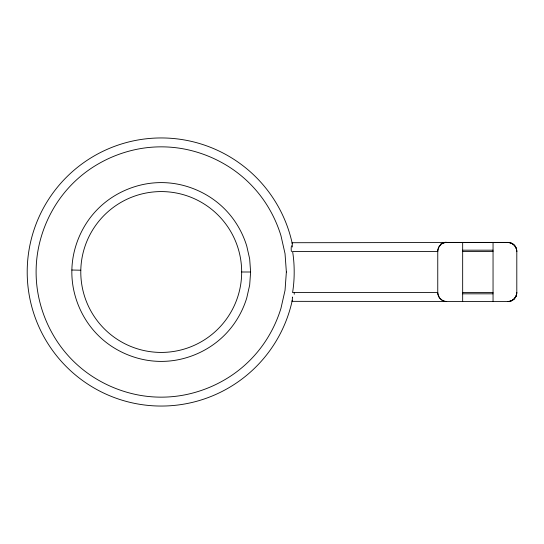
<?xml version="1.0" encoding="UTF-8"?>
<svg xmlns="http://www.w3.org/2000/svg" width="544" height="544" viewBox="0 0 544 544"><rect width="100%" height="100%" fill="white"/><g stroke="black" fill="none" stroke-linecap="round" stroke-linejoin="round"><path stroke-width="0.82" d="M250.614 272L249.669 285.104L246.758 297.928A91.12 91.12 0 0 1 235.552 321.667C228.29 332.642 218.504 341.904 207.189 348.616A91.861 91.861 0 0 1 182.934 358.673C168.776 362.304 153.728 362.304 139.563 358.673A91.861 91.861 0 0 1 115.301 348.622C102.714 341.176 92.072 330.534 84.626 317.948A91.807 91.807 0 0 1 74.582 293.685C70.808 279.086 70.938 263.541 74.922 248.989A91.814 91.814 0 0 1 84.946 225.515C92.371 213.16 102.898 202.722 115.301 195.378A91.861 91.861 0 0 1 139.57 185.327C153.728 181.696 168.776 181.696 182.934 185.327A91.861 91.861 0 0 1 207.189 195.384C218.504 202.096 228.29 211.358 235.552 222.333A91.12 91.12 0 0 1 246.758 246.078L249.669 258.896L250.614 272L241.679 272A80.444 80.444 0 0 1 161.228 352.424A80.444 80.444 0 0 1 80.784 272L80.798 270.218A80.444 80.444 0 0 1 162.119 191.583A80.444 80.444 0 0 1 241.672 272M292.366 247.003L292.196 243.318M292.257 300.41L292.393 297.962M292.196 300.682L292.121 301.022M292.046 301.342L507.865 301.526C512.638 301.648 516.922 297.364 516.8 292.59L516.8 251.342C516.882 246.588 512.611 242.352 507.865 242.474M516.154 295.929L516.8 292.59A8.935 8.935 0 0 1 507.865 301.526M516.059 296.147L514.182 298.914M440.742 244.671L438.858 247.044L437.893 249.764A6.446 4.556 89.5 0 0 437.757 251.342L437.757 292.59A6.453 4.563 -90 0 0 437.906 294.243L439.491 297.874L442.299 300.37M514.06 299.03L511.659 300.682M443.455 243.012L444.366 242.712M462.665 250.179L493.048 250.179M437.757 251.41L292.59 251.41A127.201 127.201 0 0 1 294.182 272A127.201 127.201 0 0 1 292.584 292.59L437.757 292.59A8.935 8.935 0 0 0 446.692 301.526M462.665 251.41L493.048 251.41M462.665 292.59L493.048 292.59M462.665 293.821L493.048 293.821M71.856 270.021L80.798 270.218M292.067 242.719L508.042 242.474A8.935 8.935 0 0 1 516.8 251.342L516.8 251.41M292.386 297.724L292.366 296.997M493.048 242.4L493.048 301.526M462.665 242.4L462.665 301.526M516.8 251.342A8.935 8.935 0 0 0 507.865 242.4L446.692 242.4A8.935 8.935 0 0 0 437.757 251.342M511.659 300.696A17.095 12.09 90 0 1 508.042 301.519M446.515 301.505A16.796 11.88 -90 0 1 442.292 300.383M440.558 244.154A14.409 10.03 -89.5 0 1 443.421 242.76M444.516 242.4A12.764 5.76 -49.2 0 1 444.795 242.345M445.862 242.066A5.977 1.122 -25.5 0 1 446.026 242.121M291.4 251.58A8.425 3.767 81 0 1 291.516 245.766M292.291 300.254A134.048 134.048 0 0 1 86.183 383.058A134.048 134.048 0 0 1 86.183 160.942A134.048 134.048 0 0 1 292.291 243.746M294.229 294.27A8.425 0.87 -88.2 0 1 294.263 292.828M286.362 272L285.036 290.34L280.962 308.298A127.738 127.738 0 0 1 268.546 336.335C258.094 353.947 243.182 368.832 225.57 379.263A128.602 128.602 0 0 1 191.61 393.339C171.782 398.426 150.722 398.426 130.893 393.346A128.608 128.608 0 0 1 96.92 379.27C79.302 368.846 64.403 353.947 53.972 336.328A128.534 128.534 0 0 1 39.916 302.362C34.83 282.533 34.836 261.467 39.909 241.638A128.534 128.534 0 0 1 53.972 207.672C64.396 190.053 79.302 175.154 96.92 164.723A128.608 128.608 0 0 1 130.893 150.661C150.722 145.574 171.782 145.574 191.61 150.661A128.602 128.602 0 0 1 225.563 164.737C243.182 175.168 258.094 190.053 268.546 207.665A127.738 127.738 0 0 1 280.962 235.702L285.036 253.66L286.362 272"/></g></svg>
